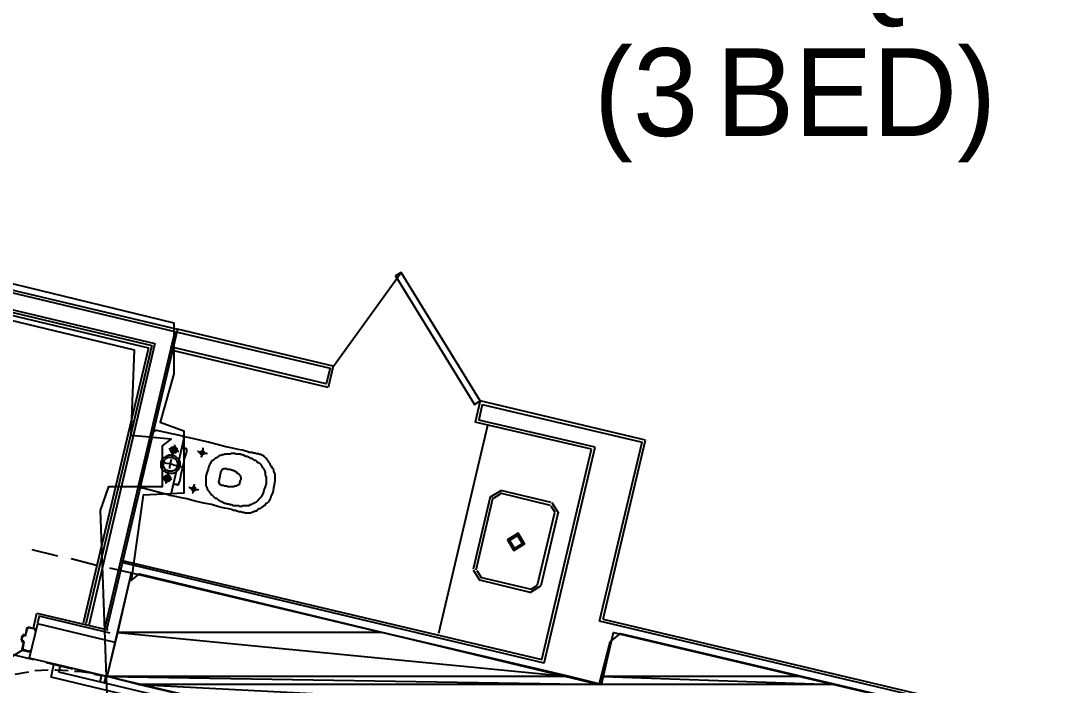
# Model space of a CAD drawing. Header units: feet. Extents: x -84 to 198, y -22 to 181.
# Drawn here: x 95.65 to 114.97, y 114.92 to 127.4 of the extents above; entities that cross this region are included whole.
import ezdxf
from ezdxf.enums import TextEntityAlignment as Align

# ---------------------------------------------------------------- set-up
doc = ezdxf.new("R2010")
doc.units = ezdxf.units.FT
for name, color, linetype in [('A-AREA-COMUN', 252, 'CONTINUOUS'), ('A-AREA-UNIDAD', 30, 'CONTINUOUS'), ('A-LINEA', 7, 'CONTINUOUS'), ('A-MURO-CONCRETO', 8, 'CONTINUOUS'), ('A-TEXTO-PDF', 3, 'CONTINUOUS')]:
    doc.layers.add(name, color=color, linetype=linetype)

msp = doc.modelspace()

# ---------------------------------------------------------------- linework, layer by layer
at = {"layer": 'A-AREA-COMUN'}
msp.add_lwpolyline([(97.28, 114.7378), (97.152, 118.2044), (97.312, 118.6489), (98.32, 118.6489), (98.32, 119.4133), (98.48, 119.5378), (97.728, 119.6089), (97.792, 121.2089), (92.608, 122.4533)], dxfattribs=at)
at = {"layer": 'A-AREA-UNIDAD'}
msp.add_lwpolyline([(93.248, 123.0044), (98.528, 121.7244), (98.528, 120.7644), (98.272, 119.8578), (98.72, 119.6978), (98.72, 118.5244), (97.952, 118.4889), (97.728, 116.8889), (97.888, 117.0133), (106.512, 114.9333), (106.72, 115.7333), (106.912, 115.8933), (114.368, 114.1333), (114.528, 113.9378), (113.84, 111.3244), (113.968, 110.2933), (113.648, 108.7289), (114.608, 108.4978), (114.608, 107.2178), (114.8, 106.5244), (115.76, 105.4044)], dxfattribs=at)
at = {"layer": 'A-LINEA'}
for p, q in [((93.04, 122.8711), (98.5467, 121.5644)), ((93.0933, 122.9111), (98.6, 121.6044)), ((92.6667, 122.6444), (98.1733, 121.3378)), ((102.7982, 122.662), (101.5294, 120.9034)), ((92.5467, 122.5644), (98.0533, 121.2578)), ((92.6133, 122.6044), (98.12, 121.2978)), ((98.5467, 121.5644), (97.2267, 115.9778)), ((98.6, 121.6044), (97.2667, 115.9644)), ((101.52, 120.9111), (98.6, 121.6044)), ((98.12, 121.2978), (96.88, 116.0711)), ((98.1733, 121.3378), (96.9333, 116.0444)), ((98.0533, 121.2578), (96.8267, 116.0844)), ((101.4267, 120.5111), (98.5067, 121.2044)), ((101.52, 120.9111), (101.4267, 120.5111)), ((104.28, 120.2578), (104.1867, 119.8578)), ((104.32, 120.1911), (104.2533, 119.8978)), ((107.3867, 119.5244), (104.28, 120.2578)), ((104.32, 120.1911), (107.32, 119.4844)), ((103.5067, 115.8978), (104.4267, 119.8044)), ((106.3733, 119.3511), (104.1867, 119.8578)), ((106.44, 119.3911), (104.2533, 119.8978)), ((97.9067, 118.6578), (98.1467, 119.6844)), ((98.2041, 119.7099), (98.1479, 119.6752)), ((98.2, 119.7111), (98.6933, 119.6044)), ((98.72, 119.5511), (98.48, 118.5244)), ((98.7321, 119.547), (98.6974, 119.6032)), ((105.48, 115.3378), (106.44, 119.3911)), ((106.52, 116.1244), (107.32, 119.4844)), ((106.5867, 116.1644), (107.3867, 119.5244)), ((105.44, 115.4044), (106.3733, 119.3511)), ((97.9079, 118.6619), (97.9426, 118.6057)), ((98.4267, 118.4978), (97.9467, 118.6178)), ((98.4359, 118.4857), (98.4921, 118.5204)), ((104.4667, 118.4578), (104.1467, 117.0978)), ((104.52, 118.4444), (104.2, 117.0844)), ((104.6717, 118.5733), (104.4711, 118.4495)), ((104.6564, 118.5084), (104.536, 118.4341)), ((105.6, 118.2978), (104.6533, 118.5244)), ((105.6133, 118.3511), (104.6667, 118.5778)), ((105.6906, 118.1614), (105.6164, 118.2818)), ((105.7555, 118.1461), (105.6317, 118.3466)), ((105.36, 116.8044), (105.68, 118.1644)), ((105.4267, 116.7911), (105.7467, 118.1511)), ((95.8667, 117.4711), (96.3467, 117.3511)), ((96.6, 117.2978), (97.08, 117.1778)), ((97.5333, 117.2711), (105.44, 115.4044)), ((97.32, 117.1244), (97.7333, 117.0311)), ((105.48, 115.3378), (97.52, 117.2311)), ((104.1511, 117.0895), (104.275, 116.8889)), ((104.216, 117.0741), (104.2903, 116.9538)), ((104.2667, 116.8978), (105.2133, 116.6711)), ((104.28, 116.9511), (105.24, 116.7244)), ((105.2216, 116.6623), (105.4222, 116.7861)), ((105.237, 116.7271), (105.3573, 116.8014)), ((95.8933, 115.9911), (95.96, 116.2711)), ((95.96, 116.2711), (97.2933, 115.9644)), ((137.1067, 108.8844), (106.52, 116.1244)), ((106.5867, 116.1644), (137.0933, 108.9378)), ((95.7733, 116.0044), (95.7467, 115.8711)), ((95.7867, 116.0044), (95.7867, 116.0044)), ((95.9733, 116.0711), (95.8133, 115.4311)), ((97.4267, 115.7244), (95.9733, 116.0711)), ((95.68, 115.8578), (95.6667, 115.7644)), ((95.6667, 115.7511), (95.7067, 115.7511)), ((95.68, 115.7644), (95.68, 115.7644)), ((95.7067, 115.7378), (95.68, 115.5911)), ((95.7333, 115.8578), (95.6933, 115.8711)), ((95.6933, 115.8578), (95.6933, 115.8578)), ((95.6933, 115.7378), (95.6933, 115.7378)), ((95.7195, 115.7265), (95.7046, 115.7506)), ((95.7333, 115.8711), (95.7333, 115.8711)), ((95.7354, 115.845), (95.7595, 115.8598)), ((92.0775, 113.3648), (95.6926, 115.5856)), ((95.4, 115.5244), (95.8933, 115.4044)), ((95.6933, 115.5911), (95.6933, 115.5911)), ((97.28, 115.0844), (95.8133, 115.4311)), ((96.1333, 115.3511), (96.6267, 115.2311)), ((96.2267, 115.0711), (96.28, 115.3111)), ((96.4, 115.2844), (96.28, 115.3111)), ((95.8, 115.1644), (95.5467, 115.1244)), ((96.1733, 115.2044), (95.92, 115.1911)), ((96.3733, 115.1644), (96.4, 115.2844)), ((99.4667, 114.4311), (96.3733, 115.1644)), ((96.8667, 115.1778), (97.28, 115.0844)), ((97.1733, 115.0978), (97.04, 115.1244)), ((99.5333, 114.2844), (96.2267, 115.0711)), ((97.1467, 114.9778), (97.1733, 115.0978)), ((97.2267, 114.9644), (97.2533, 115.0844))]:
    msp.add_line(p, q, dxfattribs=at)
for points in [[(104.28, 120.2578), (102.8, 122.6711), (102.6933, 122.6044), (104.1733, 120.1911), (104.28, 120.2578)], [(98.6, 121.5511), (101.4667, 120.8711), (101.3867, 120.5778), (98.4667, 121.2711)], [(98.6933, 119.6044), (98.72, 119.5911), (98.7867, 119.5778), (98.9067, 119.5511), (99.04, 119.5244), (99.2, 119.4844), (99.3467, 119.4444), (99.5067, 119.4044), (99.6267, 119.3778), (99.7333, 119.3511), (99.8133, 119.3378), (99.88, 119.3244), (99.92, 119.3111), (99.9467, 119.2978), (99.9733, 119.2978), (99.9867, 119.2978), (100, 119.2978), (100.0133, 119.2844), (100.0267, 119.2844), (100.04, 119.2844), (100.0533, 119.2844), (100.0667, 119.2711), (100.08, 119.2711), (100.0933, 119.2711), (100.12, 119.2711), (100.1333, 119.2578), (100.1467, 119.2578), (100.16, 119.2578), (100.1733, 119.2444), (100.1867, 119.2444), (100.2, 119.2311), (100.2133, 119.2311), (100.2267, 119.2178), (100.24, 119.2044), (100.2533, 119.1911), (100.2667, 119.1778), (100.2667, 119.1644), (100.28, 119.1511), (100.2933, 119.1378), (100.3067, 119.1111), (100.32, 119.0978), (100.3333, 119.0844), (100.3333, 119.0711), (100.3467, 119.0444), (100.36, 119.0311), (100.3733, 119.0044), (100.3867, 118.9911), (100.4, 118.9644), (100.4, 118.9378), (100.4133, 118.9111), (100.4267, 118.8844), (100.4267, 118.8444), (100.4267, 118.8044), (100.4267, 118.7511), (100.4133, 118.6844), (100.4, 118.6178), (100.3867, 118.5378), (100.36, 118.4844), (100.3467, 118.4311), (100.32, 118.3911), (100.3067, 118.3644), (100.28, 118.3378), (100.2533, 118.3244), (100.24, 118.2978), (100.2133, 118.2844), (100.2, 118.2711), (100.1733, 118.2578), (100.16, 118.2444), (100.1467, 118.2311), (100.12, 118.2311), (100.1067, 118.2178), (100.0933, 118.2044), (100.08, 118.1911), (100.0533, 118.1911), (100.04, 118.1778), (100.0267, 118.1778), (100, 118.1644), (99.9867, 118.1644), (99.9733, 118.1511), (99.96, 118.1511), (99.9467, 118.1511), (99.9333, 118.1511), (99.9067, 118.1511), (99.8933, 118.1511), (99.88, 118.1511), (99.8667, 118.1511), (99.8533, 118.1644), (99.84, 118.1644), (99.8267, 118.1644), (99.8133, 118.1644), (99.7867, 118.1778), (99.7733, 118.1778), (99.76, 118.1778), (99.7467, 118.1778), (99.7333, 118.1911), (99.72, 118.1911), (99.7067, 118.1911), (99.6933, 118.2044), (99.6533, 118.2044), (99.6133, 118.2178), (99.56, 118.2311), (99.48, 118.2444), (99.3733, 118.2711), (99.24, 118.3111), (99.0933, 118.3378), (98.9333, 118.3778), (98.7733, 118.4178), (98.64, 118.4444), (98.5333, 118.4711), (98.4533, 118.4844), (98.4267, 118.4978)], [(98.6267, 119.3111), (98.6133, 119.3111), (98.6, 119.3244), (98.5733, 119.3244), (98.5467, 119.3378), (98.52, 119.3378), (98.4933, 119.3511), (98.4667, 119.3511), (98.4533, 119.3511), (98.44, 119.3644)], [(98.5867, 119.3244), (98.5867, 119.3111), (98.5733, 119.2978), (98.56, 119.2844), (98.5467, 119.2844), (98.5333, 119.2844), (98.52, 119.2711), (98.52, 119.2844), (98.5067, 119.2844), (98.4933, 119.2844), (98.4933, 119.2978), (98.48, 119.2978), (98.48, 119.3111), (98.4667, 119.3244), (98.4667, 119.3378), (98.4667, 119.3511), (98.48, 119.3644), (98.48, 119.3778), (98.4933, 119.3911), (98.5067, 119.3911), (98.52, 119.3911), (98.5333, 119.3911), (98.5467, 119.3911), (98.56, 119.3911), (98.5733, 119.3778), (98.5867, 119.3644), (98.5867, 119.3511), (98.5867, 119.3378), (98.5867, 119.3244)], [(98.4933, 119.2044), (98.5067, 119.2178), (98.5067, 119.2444), (98.5067, 119.2711), (98.52, 119.2978), (98.5333, 119.3378), (98.5333, 119.3778), (98.5467, 119.4044), (98.5467, 119.4311)], [(98.56, 119.3244), (98.56, 119.3111), (98.5467, 119.3111), (98.5333, 119.3111), (98.52, 119.3111), (98.5067, 119.3111), (98.5067, 119.3244), (98.4933, 119.3378), (98.5067, 119.3511), (98.5067, 119.3644), (98.52, 119.3644), (98.5333, 119.3644), (98.5467, 119.3644), (98.56, 119.3511), (98.56, 119.3378), (98.56, 119.3244)], [(98.52, 118.7111), (98.5333, 118.6978), (98.5467, 118.6978), (98.56, 118.6978), (98.5733, 118.6978), (98.5867, 118.6978), (98.5867, 118.6844), (98.6, 118.6844), (98.6133, 118.6844), (98.6133, 118.6978), (98.6267, 118.6978), (98.6267, 118.7111), (98.64, 118.7511), (98.6533, 118.8044), (98.6667, 118.8844), (98.6933, 118.9911), (98.72, 119.0844), (98.7333, 119.1778), (98.76, 119.2578), (98.7733, 119.3111), (98.7733, 119.3244), (98.7733, 119.3378), (98.7733, 119.3511), (98.76, 119.3511), (98.76, 119.3644), (98.7467, 119.3644), (98.7333, 119.3644), (98.72, 119.3644), (98.7067, 119.3644), (98.7067, 119.3778), (98.6933, 119.3778), (98.68, 119.3778)], [(99.04, 119.2044), (99.0533, 119.2178), (99.0533, 119.2444), (99.0533, 119.2711), (99.0667, 119.3111), (99.08, 119.3378), (99.08, 119.3644), (99.08, 119.3778)], [(98.64, 119.0311), (98.6267, 118.9911), (98.6133, 118.9644), (98.6, 118.9511), (98.5733, 118.9244), (98.5467, 118.9111), (98.52, 118.8978), (98.4933, 118.8978), (98.4533, 118.8978), (98.4267, 118.8978), (98.4, 118.9111), (98.3733, 118.9244), (98.3467, 118.9378), (98.32, 118.9644), (98.3067, 118.9911), (98.2933, 119.0178), (98.2933, 119.0444), (98.2933, 119.0711), (98.2933, 119.1111), (98.3067, 119.1378), (98.32, 119.1644), (98.3333, 119.1911), (98.36, 119.2044), (98.3867, 119.2178), (98.4133, 119.2311), (98.44, 119.2444), (98.48, 119.2444), (98.5067, 119.2444), (98.5333, 119.2311), (98.56, 119.2178), (98.5867, 119.1911), (98.6133, 119.1778), (98.6267, 119.1511), (98.64, 119.1244), (98.64, 119.0844), (98.64, 119.0578), (98.64, 119.0311)], [(98.6, 119.0311), (98.5867, 119.0178), (98.5733, 118.9911), (98.56, 118.9778), (98.5467, 118.9644), (98.5333, 118.9511), (98.5067, 118.9378), (98.48, 118.9378), (98.4533, 118.9378), (98.44, 118.9378), (98.4133, 118.9511), (98.3867, 118.9511), (98.3733, 118.9644), (98.36, 118.9911), (98.3467, 119.0044), (98.3333, 119.0311), (98.3333, 119.0578), (98.3333, 119.0711), (98.3333, 119.0978), (98.3467, 119.1244), (98.3467, 119.1378), (98.3733, 119.1644), (98.3867, 119.1778), (98.4, 119.1911), (98.4267, 119.2044), (98.4533, 119.2044), (98.4667, 119.2044), (98.4933, 119.2044), (98.52, 119.1911), (98.5467, 119.1778), (98.56, 119.1644), (98.5733, 119.1511), (98.5867, 119.1244), (98.6, 119.1111), (98.6, 119.0844), (98.6, 119.0578), (98.6, 119.0311)], [(98.4533, 118.9911), (98.4533, 119.0178), (98.4533, 119.0311), (98.4667, 119.0578), (98.4667, 119.0978), (98.48, 119.1244), (98.48, 119.1378), (98.4933, 119.1644)], [(99.16, 119.2578), (99.1467, 119.2711), (99.1333, 119.2711), (99.1067, 119.2711), (99.08, 119.2844), (99.0533, 119.2844), (99.0267, 119.2978), (99, 119.2978), (98.9867, 119.3111), (98.9733, 119.3111)], [(99.0933, 119.2711), (99.0933, 119.2578), (99.08, 119.2578), (99.0667, 119.2444), (99.0533, 119.2578), (99.04, 119.2578), (99.04, 119.2711), (99.0267, 119.2711), (99.0267, 119.2844), (99.0267, 119.2978), (99.04, 119.3111), (99.0533, 119.3111), (99.0533, 119.3244), (99.0667, 119.3244), (99.08, 119.3244), (99.08, 119.3111), (99.0933, 119.3111), (99.0933, 119.2978), (99.0933, 119.2844), (99.0933, 119.2711)], [(99.1467, 118.9111), (99.1333, 118.8444), (99.1333, 118.7778), (99.1333, 118.7244), (99.1333, 118.6711), (99.1467, 118.6311), (99.16, 118.5911), (99.1867, 118.5644), (99.2, 118.5378), (99.2267, 118.5111), (99.24, 118.4978), (99.2533, 118.4844), (99.28, 118.4578), (99.2933, 118.4444), (99.3067, 118.4311), (99.3333, 118.4311), (99.3467, 118.4178), (99.36, 118.4044), (99.3867, 118.3911), (99.4, 118.3778), (99.4133, 118.3778), (99.44, 118.3644), (99.4533, 118.3511), (99.48, 118.3378), (99.5067, 118.3378), (99.5333, 118.3244), (99.56, 118.3244), (99.5867, 118.3111), (99.6133, 118.3111), (99.64, 118.2978), (99.6667, 118.2978), (99.6933, 118.2978), (99.72, 118.2978), (99.7467, 118.2978), (99.76, 118.2844), (99.7867, 118.2844), (99.8133, 118.2844), (99.8267, 118.2978), (99.8533, 118.2978), (99.8667, 118.2978), (99.88, 118.2978), (99.9067, 118.2978), (99.92, 118.2978), (99.9467, 118.2978), (99.96, 118.3111), (99.9867, 118.3111), (100, 118.3244), (100.0267, 118.3378), (100.0533, 118.3511), (100.08, 118.3644), (100.1067, 118.3911), (100.1333, 118.4178), (100.16, 118.4444), (100.1867, 118.4844), (100.2133, 118.5244), (100.2267, 118.5911), (100.2533, 118.6444), (100.2667, 118.7111), (100.2667, 118.7644), (100.2667, 118.8178), (100.2533, 118.8711), (100.2533, 118.9111), (100.24, 118.9511), (100.2267, 118.9778), (100.2, 119.0044), (100.1867, 119.0311), (100.1733, 119.0444), (100.16, 119.0711), (100.1467, 119.0844), (100.1333, 119.0978), (100.1067, 119.0978), (100.0933, 119.1111), (100.08, 119.1244), (100.0667, 119.1378), (100.0533, 119.1378), (100.0267, 119.1511), (100.0133, 119.1644), (100, 119.1778), (99.9733, 119.1778), (99.96, 119.1911), (99.9333, 119.2044), (99.9067, 119.2178), (99.88, 119.2178), (99.8533, 119.2311), (99.8267, 119.2444), (99.8, 119.2444), (99.7733, 119.2578), (99.7467, 119.2578), (99.72, 119.2578), (99.6933, 119.2578), (99.68, 119.2711), (99.6533, 119.2711), (99.6267, 119.2711), (99.6133, 119.2711), (99.5867, 119.2578), (99.56, 119.2578), (99.5467, 119.2578), (99.52, 119.2578), (99.5067, 119.2578), (99.48, 119.2578), (99.4667, 119.2444), (99.44, 119.2444), (99.4133, 119.2311), (99.3867, 119.2311), (99.36, 119.2178), (99.3333, 119.1911), (99.3067, 119.1778), (99.28, 119.1511), (99.24, 119.1244), (99.2133, 119.0844), (99.1867, 119.0311), (99.1733, 118.9778), (99.1467, 118.9111)], [(98.7333, 119.0044), (98.72, 119.0044), (98.68, 119.0178), (98.6267, 119.0311), (98.5467, 119.0444), (98.48, 119.0711), (98.4, 119.0844), (98.3467, 119.0978), (98.3067, 119.1111), (98.28, 119.1111)], [(99.4267, 118.9511), (99.44, 118.9644), (99.44, 118.9778), (99.4533, 118.9778), (99.4667, 118.9911), (99.48, 118.9911), (99.4933, 118.9911), (99.5067, 118.9911), (99.52, 118.9911), (99.5333, 118.9778), (99.5467, 118.9778), (99.56, 118.9778), (99.5733, 118.9778), (99.5867, 118.9778), (99.6, 118.9644), (99.6133, 118.9644), (99.6267, 118.9644), (99.64, 118.9511), (99.6533, 118.9511), (99.6667, 118.9511), (99.6667, 118.9378), (99.68, 118.9378), (99.6933, 118.9244), (99.7067, 118.9244), (99.7067, 118.9111), (99.72, 118.9111), (99.7333, 118.8978), (99.7467, 118.8978), (99.7467, 118.8844), (99.76, 118.8711), (99.7733, 118.8578), (99.7733, 118.8444), (99.7867, 118.8178), (99.7867, 118.7911), (99.7733, 118.7644), (99.76, 118.7244), (99.76, 118.6978), (99.7467, 118.6844), (99.72, 118.6711), (99.7067, 118.6578), (99.6933, 118.6578), (99.68, 118.6578), (99.6667, 118.6578), (99.6533, 118.6444), (99.64, 118.6444), (99.6267, 118.6444), (99.6133, 118.6444), (99.6, 118.6444), (99.5867, 118.6444), (99.5733, 118.6444), (99.56, 118.6444), (99.5467, 118.6444), (99.52, 118.6578), (99.5067, 118.6578), (99.4933, 118.6578), (99.48, 118.6578), (99.4667, 118.6711), (99.4533, 118.6711), (99.44, 118.6711), (99.4267, 118.6711), (99.4133, 118.6844), (99.4, 118.6844), (99.4, 118.6978), (99.3867, 118.6978), (99.3867, 118.7111), (99.3867, 118.7244), (99.3733, 118.7244), (99.3733, 118.7378), (99.3733, 118.7511), (99.3867, 118.7778), (99.3867, 118.8044), (99.4, 118.8311), (99.4, 118.8711), (99.4133, 118.8978), (99.4133, 118.9244), (99.4267, 118.9378), (99.4267, 118.9511)], [(98.4933, 118.7778), (98.48, 118.7911), (98.4533, 118.7911), (98.4267, 118.7911), (98.3867, 118.8044), (98.36, 118.8178), (98.3333, 118.8178), (98.32, 118.8178)], [(98.4667, 118.7911), (98.4533, 118.7778), (98.4533, 118.7644), (98.44, 118.7644), (98.44, 118.7511), (98.4267, 118.7511), (98.4133, 118.7378), (98.4, 118.7378), (98.3867, 118.7378), (98.3733, 118.7511), (98.36, 118.7644), (98.3467, 118.7778), (98.3467, 118.7911), (98.3467, 118.8044), (98.3467, 118.8178), (98.3467, 118.8311), (98.36, 118.8444), (98.3733, 118.8444), (98.3733, 118.8578), (98.3867, 118.8578), (98.4, 118.8578), (98.4133, 118.8578), (98.4267, 118.8578), (98.44, 118.8578), (98.44, 118.8444), (98.4533, 118.8444), (98.4533, 118.8311), (98.4667, 118.8178), (98.4667, 118.8044), (98.4667, 118.7911)], [(98.44, 118.7911), (98.4267, 118.7911), (98.4267, 118.7778), (98.4133, 118.7778), (98.4133, 118.7644), (98.4, 118.7644), (98.4, 118.7778), (98.3867, 118.7778), (98.3733, 118.7778), (98.3733, 118.7911), (98.3733, 118.8044), (98.3733, 118.8178), (98.3867, 118.8178), (98.3867, 118.8311), (98.4, 118.8311), (98.4133, 118.8311), (98.4267, 118.8311), (98.4267, 118.8178), (98.44, 118.8044), (98.44, 118.7911)], [(98.3867, 118.7111), (98.3867, 118.7244), (98.3867, 118.7378), (98.4, 118.7778), (98.4, 118.8044), (98.4133, 118.8444), (98.4267, 118.8844), (98.4267, 118.9111), (98.4267, 118.9244), (98.44, 118.9378)], [(99, 118.5778), (98.9867, 118.5911), (98.9733, 118.5911), (98.9467, 118.5911), (98.92, 118.6044), (98.8933, 118.6044), (98.8667, 118.6178), (98.84, 118.6178), (98.8267, 118.6311), (98.8133, 118.6311)], [(98.9333, 118.6044), (98.9333, 118.5911), (98.9333, 118.5778), (98.92, 118.5778), (98.9067, 118.5778), (98.9067, 118.5644), (98.8933, 118.5778), (98.88, 118.5778), (98.88, 118.5911), (98.8667, 118.5911), (98.8667, 118.6044), (98.8667, 118.6178), (98.88, 118.6311), (98.8933, 118.6311), (98.8933, 118.6444), (98.9067, 118.6444), (98.92, 118.6444), (98.92, 118.6311), (98.9333, 118.6311), (98.9333, 118.6178), (98.9333, 118.6044)], [(98.88, 118.5244), (98.8933, 118.5378), (98.8933, 118.5644), (98.8933, 118.5911), (98.9067, 118.6311), (98.9067, 118.6578), (98.92, 118.6844), (98.92, 118.6978)], [(104.915, 117.4489), (105.1155, 117.5727), (104.9917, 117.7733), (104.7911, 117.6495), (104.915, 117.4489)], [(104.9242, 117.4878), (105.0766, 117.5819), (104.9825, 117.7344), (104.8301, 117.6403), (104.9242, 117.4878)], [(97.7333, 117.0311), (106.56, 114.9378), (106.7867, 115.9111), (114.5733, 114.0711), (113.88, 111.1511), (111.9333, 111.6178), (109.56, 101.5511), (96.56, 104.6311), (97.0133, 106.5778), (107.0933, 104.1911), (109.0133, 112.2978), (97.28, 115.0844), (97.7333, 117.0311)], [(97.3333, 115.8978), (96, 116.2178), (95.9733, 116.0844)], [(95.7467, 115.8578), (95.7867, 116.0044), (95.9333, 115.9778), (95.92, 115.9511), (95.9333, 115.9378), (95.9333, 115.9644)], [(95.7867, 116.0178), (95.9333, 115.9778), (95.9333, 115.9778)], [(95.7067, 115.7511), (95.68, 115.7644), (95.6933, 115.8578), (95.72, 115.8444)], [(95.84, 115.5511), (95.84, 115.5778), (95.8267, 115.5511), (95.6933, 115.5911), (95.72, 115.7378)], [(95.68, 115.5778), (95.8267, 115.5511), (95.8267, 115.5511)], [(96.5467, 115.1911), (96.32, 115.2044), (96.2933, 115.2044)], [(96.92, 115.1511), (96.7467, 115.1778), (96.6667, 115.1778)]]:
    msp.add_lwpolyline(points, dxfattribs=at)
at = {"layer": 'A-MURO-CONCRETO'}
for points in [[(97.7333, 117.0311), (102.44, 115.9111), (97.48, 115.9111), (97.7333, 117.0311), (97.7333, 117.0311)], [(97.48, 115.9111), (105.96, 115.0844), (97.28, 115.0844), (97.48, 115.9111), (97.48, 115.9111)], [(102.44, 115.9111), (97.48, 115.9111), (105.96, 115.0844), (102.44, 115.9111)], [(106.7867, 115.9111), (110.3067, 115.0844), (106.5867, 115.0844), (106.7867, 115.9111), (106.7867, 115.9111)], [(105.96, 115.0844), (97.28, 115.0844), (106.56, 114.9378), (105.96, 115.0844)], [(97.28, 115.0844), (106.56, 114.9378), (97.8667, 114.9378), (97.28, 115.0844), (97.28, 115.0844)], [(110.9067, 114.9378), (97.8667, 114.9378), (114.5733, 114.0711), (110.9067, 114.9378)], [(97.8667, 114.9378), (114.5733, 114.0711), (101.5333, 114.0711), (97.8667, 114.9378), (97.8667, 114.9378)], [(106.5867, 115.0844), (110.9067, 114.9378), (106.56, 114.9378), (106.5867, 115.0844), (106.5867, 115.0844)], [(110.3067, 115.0844), (106.5867, 115.0844), (110.9067, 114.9378), (110.3067, 115.0844)]]:
    msp.add_lwpolyline(points, dxfattribs=at)

# ---------------------------------------------------------------- texts
at = {"layer": 'A-TEXTO-PDF'}
for s, p in [('SQ.', (111.2258, 127.7252)), ('(3', (107.3946, 125.2318)), ('BED)', (111.3389, 125.2318))]:
    msp.add_text(s, height=1.646, dxfattribs=at).set_placement(p, align=Align.CENTER)

doc.saveas('drawing.dxf')
